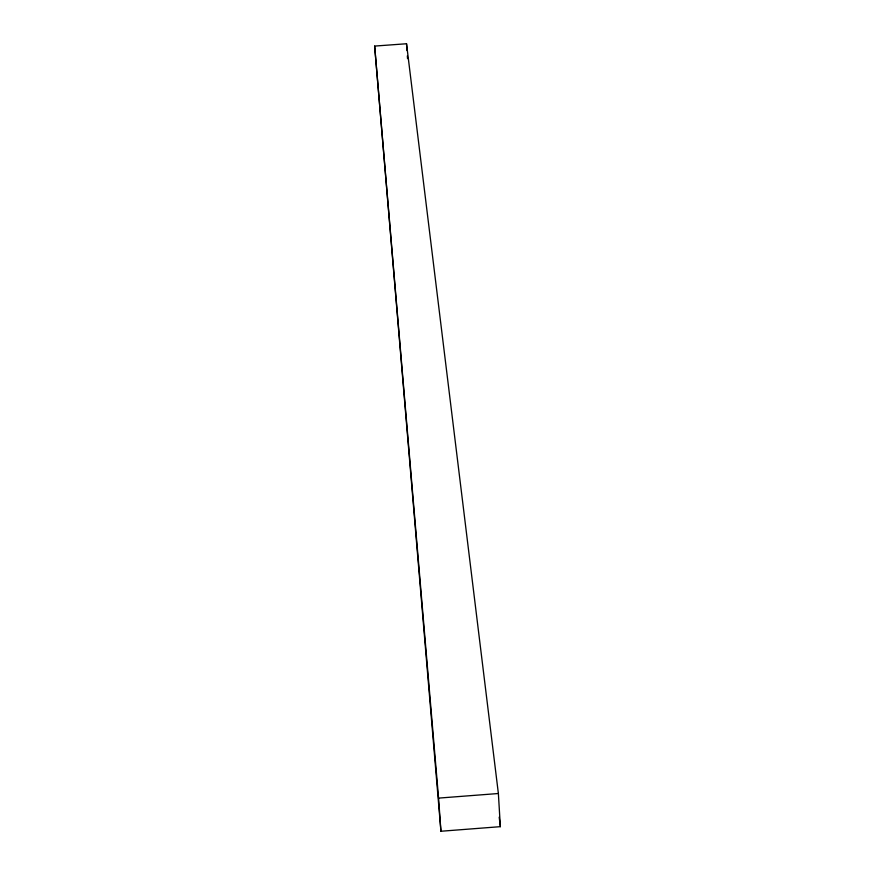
<?xml version="1.0" encoding="UTF-8"?>
<svg xmlns="http://www.w3.org/2000/svg" width="875" height="875" viewBox="0 0 875 875"><rect width="100%" height="100%" fill="white"/><g stroke="black" fill="none" stroke-linecap="round" stroke-linejoin="round"><path stroke-width="1.31" d="M374.642 46.08L438.572 798.109L498.378 793.516L500.358 826.667L440.934 831.25L374.642 46.08L406.525 43.75L498.378 793.516M499.198 817.173L500.358 826.667M438.572 798.109L440.934 831.25M406.525 43.75L406.984 50.509M407.345 55.912L407.531 58.625"/></g></svg>
